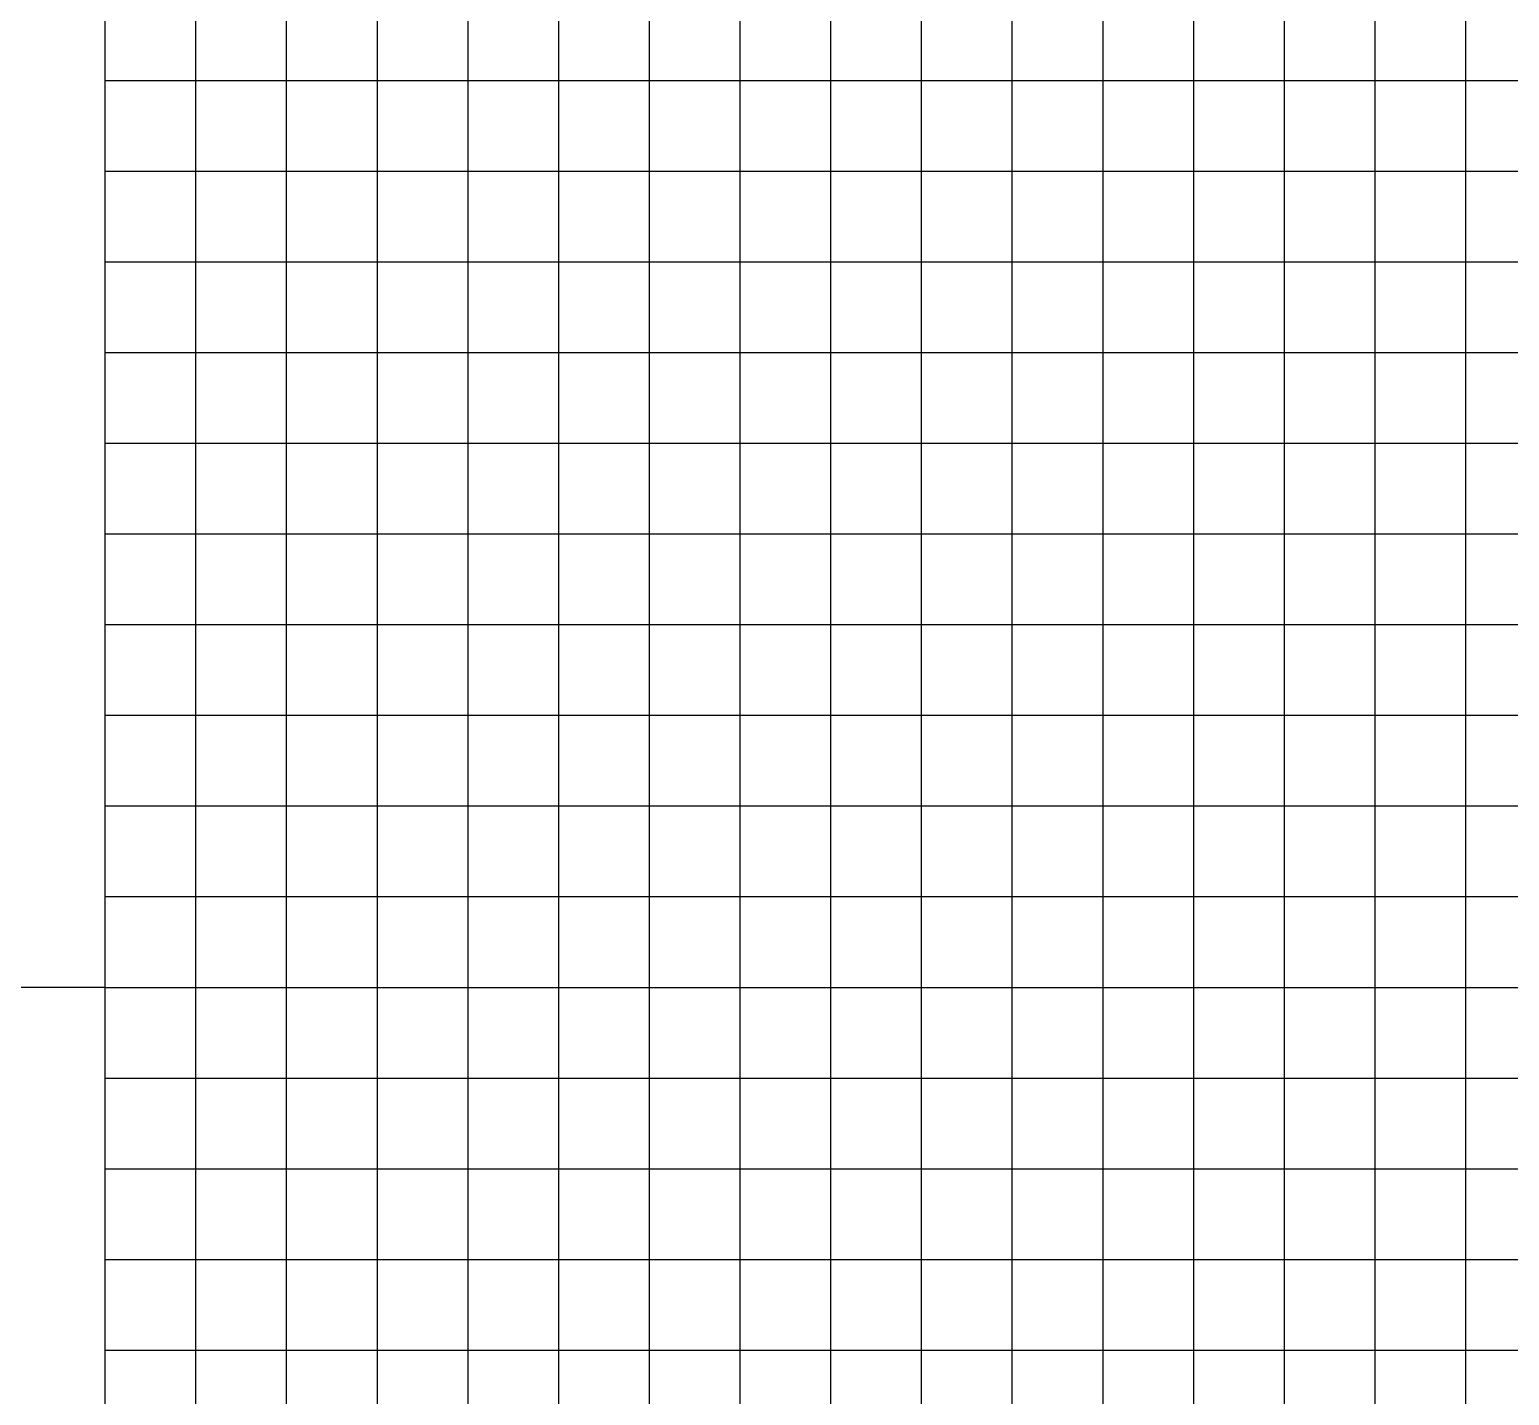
# Model space of a CAD drawing. Header units: centimetres. Extents: x -3207095 to 15275363, y -32656 to 4798027.
# Drawn here: x 710241.8 to 710303, y 4438151.5 to 4438208 of the extents above; entities that cross this region are included whole.
import ezdxf

# ---------------------------------------------------------------- set-up
doc = ezdxf.new("R2010")
doc.units = ezdxf.units.CM
doc.layers.add('a_seramik', color=241, linetype='Continuous')

msp = doc.modelspace()

# ---------------------------------------------------------------- linework, layer by layer
at = {"layer": 'a_seramik'}
for p, q in [((710244.928, 4438273.392), (710244.928, 4437898.392)), ((710244.928, 4438168.392), (710236.303, 4438168.392))]:
    msp.add_line(p, q, dxfattribs=at)
at = {"layer": 'a_seramik', "color": 253}
for p, q in [((710248.678, 4438273.392), (710248.678, 4437898.392)), ((710252.428, 4438273.392), (710252.428, 4437898.392)), ((710256.178, 4438273.392), (710256.178, 4437898.392)), ((710259.928, 4438273.392), (710259.928, 4437898.392)), ((710263.678, 4438273.392), (710263.678, 4437898.392)), ((710267.428, 4438273.392), (710267.428, 4437898.392)), ((710271.178, 4438273.392), (710271.178, 4437898.392)), ((710274.928, 4438273.392), (710274.928, 4437898.392)), ((710278.678, 4438273.392), (710278.678, 4437898.392)), ((710282.428, 4438273.392), (710282.428, 4437898.392)), ((710286.178, 4438273.392), (710286.178, 4437898.392)), ((710289.928, 4438273.392), (710289.928, 4437898.392)), ((710293.678, 4438273.392), (710293.678, 4437898.392)), ((710297.428, 4438273.392), (710297.428, 4437898.392)), ((710301.178, 4438273.392), (710301.178, 4438041.453)), ((710244.928, 4438205.892), (710304.664, 4438205.892)), ((710244.928, 4438202.142), (710378.128, 4438202.142)), ((710244.928, 4438198.392), (710378.128, 4438198.392)), ((710244.928, 4438194.642), (710378.128, 4438194.642)), ((710244.928, 4438190.892), (710378.128, 4438190.892)), ((710244.928, 4438187.142), (710378.128, 4438187.142)), ((710244.928, 4438183.392), (710378.128, 4438183.392)), ((710244.928, 4438179.642), (710378.128, 4438179.642)), ((710244.928, 4438175.892), (710310.019, 4438175.892)), ((710244.928, 4438172.142), (710309.683, 4438172.142)), ((710244.928, 4438168.392), (710309.218, 4438168.392)), ((710244.928, 4438164.642), (710309.218, 4438164.642)), ((710244.928, 4438160.892), (710309.683, 4438160.892)), ((710244.928, 4438157.142), (710309.683, 4438157.142)), ((710244.928, 4438153.392), (710309.683, 4438153.392))]:
    msp.add_line(p, q, dxfattribs=at)

doc.saveas('drawing.dxf')
